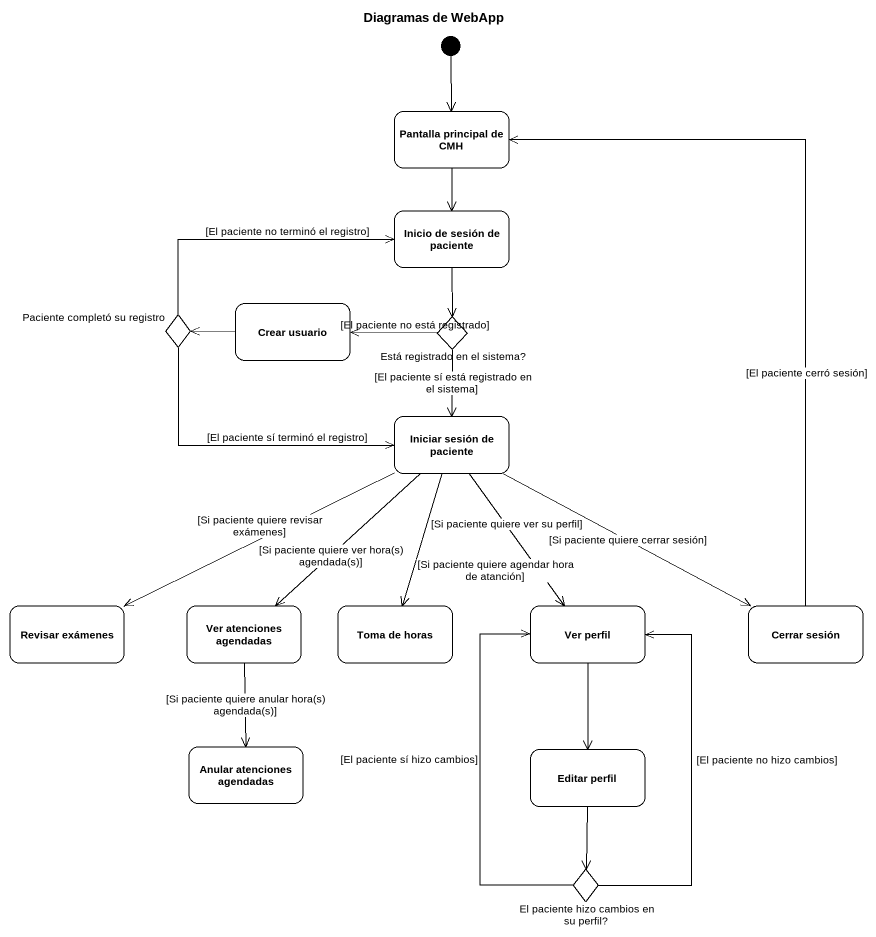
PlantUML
@startuml
title Diagramas de WebApp
hide empty description
state "Pantalla principal de CMH" as Pantalla_principal_de_CMH
state "Inicio de sesión de paciente" as Inicio_de_sesión_de_paciente
state "Crear usuario" as Crear_usuario
state "Paciente completó su registro" as Paciente_completó_su <<choice>>
state "Está registrado en el sistema?" as Está_registrado_en_el <<choice>>
state "Iniciar sesión de paciente" as Iniciar_sesión_de_paciente
state "Revisar exámenes" as Revisar_exámenes
state "Ver atenciones agendadas" as Ver_atenciones_agendadas
state "Toma de horas" as Toma_de_horas
state "Ver perfil" as Ver_perfil
state "Cerrar sesión" as Cerrar_sesión
state "Anular atenciones agendadas" as Anular_atenciones_agendadas
state "Editar perfil" as Editar_perfil
state "El paciente hizo cambios en su perfil?" as El_paciente_hizo_cambios_en <<choice>>
[*] --> Pantalla_principal_de_CMH
Pantalla_principal_de_CMH --> Inicio_de_sesión_de_paciente
Inicio_de_sesión_de_paciente --> Está_registrado_en_el
Crear_usuario -left-> Paciente_completó_su
Paciente_completó_su -right-> Inicio_de_sesión_de_paciente : [El paciente no terminó el registro]
Paciente_completó_su -right-> Iniciar_sesión_de_paciente : [El paciente sí terminó el registro]
Está_registrado_en_el -left-> Crear_usuario : [El paciente no está registrado]
Está_registrado_en_el --> Iniciar_sesión_de_paciente : [El paciente sí está registrado en el sistema]
Iniciar_sesión_de_paciente -left-> Revisar_exámenes : [Si paciente quiere revisar exámenes]
Iniciar_sesión_de_paciente --> Ver_atenciones_agendadas : [Si paciente quiere ver hora(s) agendada(s)]
Iniciar_sesión_de_paciente --> Toma_de_horas : [Si paciente quiere agendar hora de atanción]
Iniciar_sesión_de_paciente --> Ver_perfil : [Si paciente quiere ver su perfil]
Iniciar_sesión_de_paciente -right-> Cerrar_sesión : [Si paciente quiere cerrar sesión]
Ver_atenciones_agendadas --> Anular_atenciones_agendadas : [Si paciente quiere anular hora(s) agendada(s)]
Ver_perfil --> Editar_perfil
Cerrar_sesión -up-> Pantalla_principal_de_CMH : [El paciente cerró sesión]
Editar_perfil --> El_paciente_hizo_cambios_en
El_paciente_hizo_cambios_en -up-> Ver_perfil : [El paciente sí hizo cambios]
El_paciente_hizo_cambios_en -up-> Ver_perfil : [El paciente no hizo cambios]
@enduml
